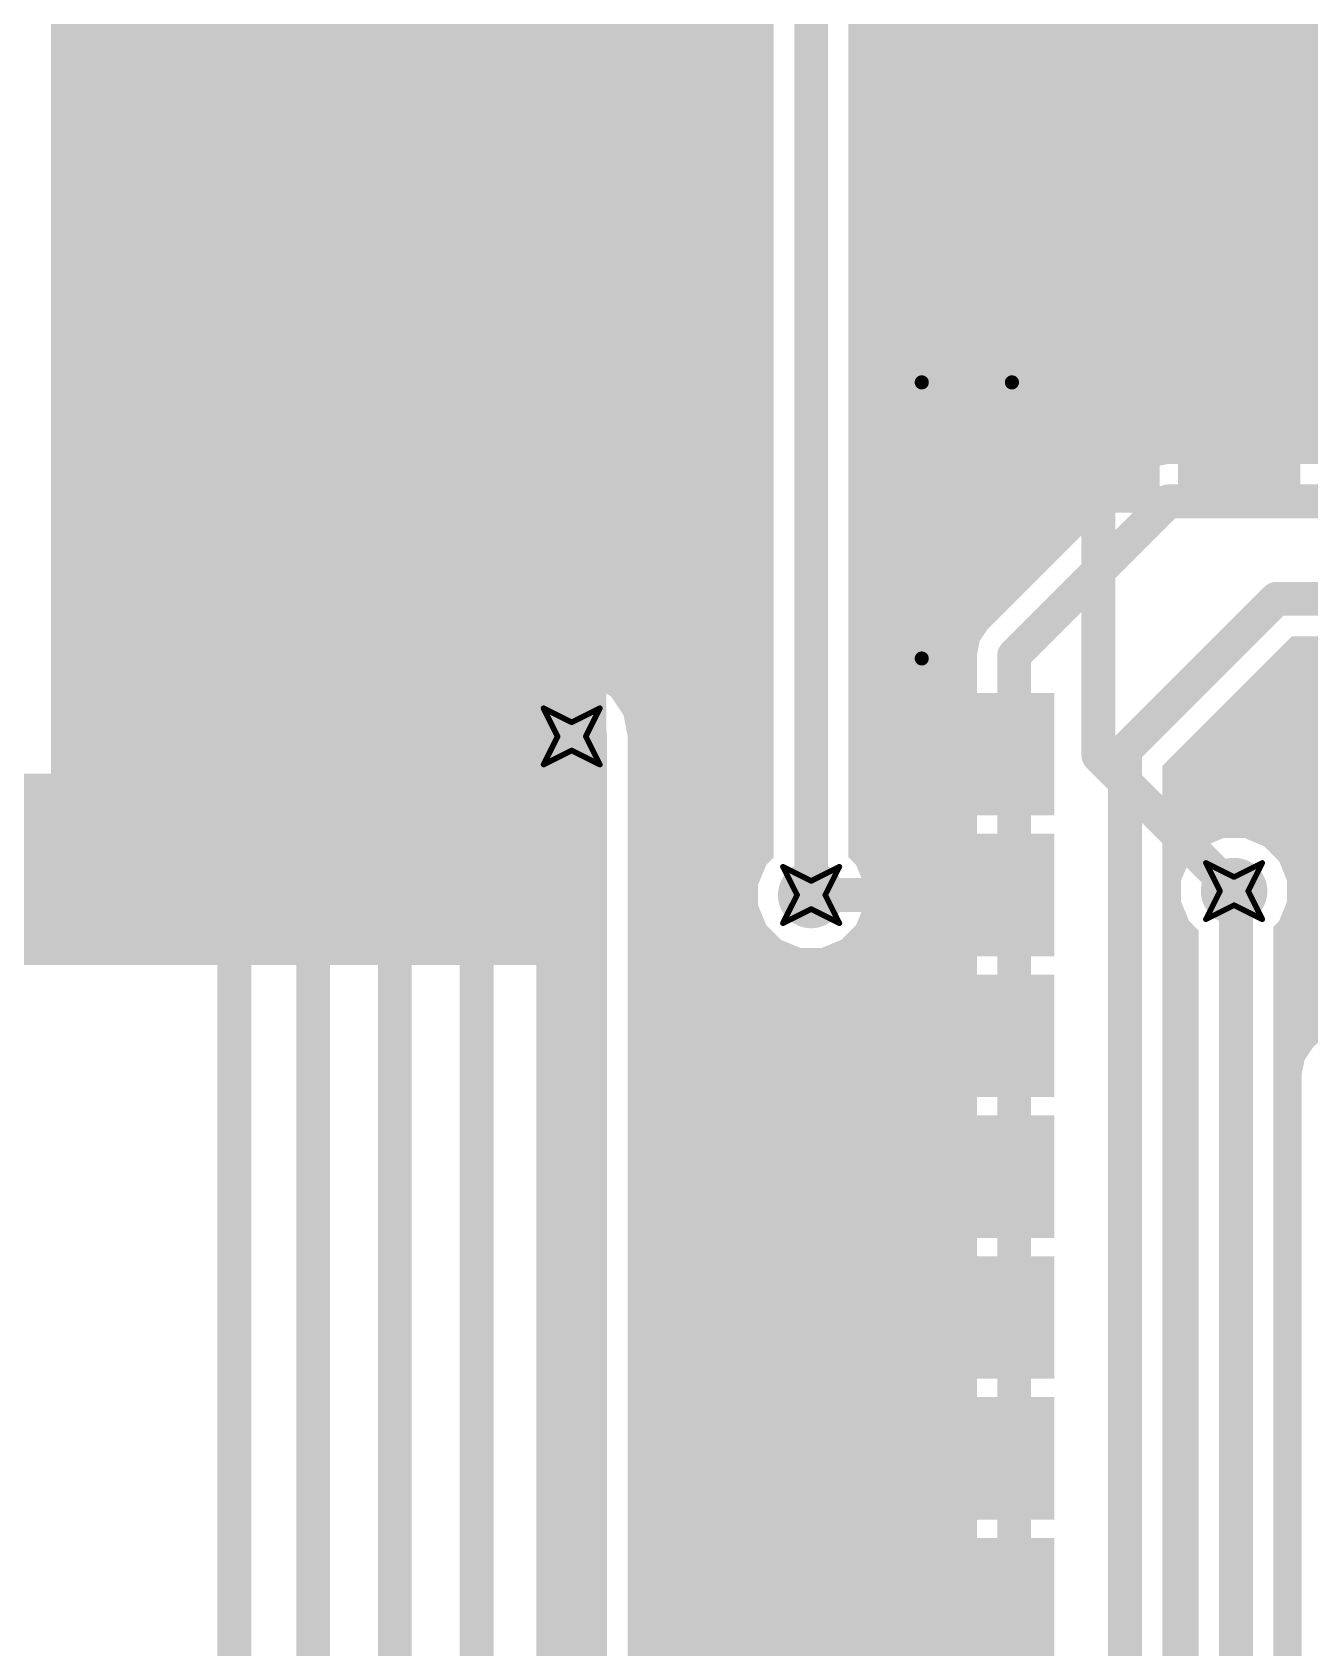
# Model space of a CAD drawing. Header units: inches. Extents: x -11 to 1110, y -7 to 455.
# Drawn here: x 670.21 to 681.73, y 17.21 to 31.78 of the extents above; entities that cross this region are included whole.
import ezdxf

# ---------------------------------------------------------------- set-up
doc = ezdxf.new("R2010")
doc.units = ezdxf.units.IN
for name, color, linetype in [('Bottom Layer', 5, 'Continuous'), ('Bottom Overlay', 54, 'Continuous'), ('Bottom Paste', 16, 'Continuous'), ('Bottom Solder', 6, 'Continuous'), ('Drill Drawing', 1, 'Continuous'), ('Top Layer', 1, 'Continuous'), ('Via Holes', 16, 'Continuous')]:
    doc.layers.add(name, color=color, linetype=linetype)

# ---------------------------------------------------------------- blocks, each defined once
blk = doc.blocks.new('38_SMD_M______B_27')
at = {"layer": 'Bottom Layer'}
for points in [[(-1.45, 9.63), (-1.45, 8.13), (-2.35, 8.13), (-2.35, 9.63)], [(-0.18, 9.63), (-0.18, 8.13), (-1.08, 8.13), (-1.08, 9.63)], [(1.09, 9.63), (1.09, 8.13), (0.19, 8.13), (0.19, 9.63)], [(2.36, 9.63), (2.36, 8.13), (1.46, 8.13), (1.46, 9.63)], [(3.63, 9.63), (3.63, 8.13), (2.73, 8.13), (2.73, 9.63)], [(4.9, 9.63), (4.9, 8.13), (4, 8.13), (4, 9.63)], [(6.17, 9.63), (6.17, 8.13), (5.27, 8.13), (5.27, 9.63)], [(8, 8.08), (9.5, 8.08), (9.5, 7.18), (8, 7.18)], [(8, 6.81), (9.5, 6.81), (9.5, 5.91), (8, 5.91)]]:
    blk.add_hatch(color=5, dxfattribs=at).paths.add_polyline_path(points)
at = {"layer": 'Bottom Paste'}
for points in [[(-1.45, 9.63), (-1.45, 8.13), (-2.35, 8.13), (-2.35, 9.63)], [(-0.18, 9.63), (-0.18, 8.13), (-1.08, 8.13), (-1.08, 9.63)], [(1.09, 9.63), (1.09, 8.13), (0.19, 8.13), (0.19, 9.63)], [(2.36, 9.63), (2.36, 8.13), (1.46, 8.13), (1.46, 9.63)], [(3.63, 9.63), (3.63, 8.13), (2.73, 8.13), (2.73, 9.63)], [(4.9, 9.63), (4.9, 8.13), (4, 8.13), (4, 9.63)], [(6.17, 9.63), (6.17, 8.13), (5.27, 8.13), (5.27, 9.63)], [(8, 8.08), (9.5, 8.08), (9.5, 7.18), (8, 7.18)], [(8, 6.81), (9.5, 6.81), (9.5, 5.91), (8, 5.91)]]:
    blk.add_hatch(color=16, dxfattribs=at).paths.add_polyline_path(points)
at = {"layer": 'Bottom Solder'}
for points in [[(-1.348, 9.732), (-1.348, 8.028), (-2.452, 8.028), (-2.452, 9.732)], [(-0.078, 9.732), (-0.078, 8.028), (-1.182, 8.028), (-1.182, 9.732)], [(1.192, 9.732), (1.192, 8.028), (0.088, 8.028), (0.088, 9.732)], [(2.462, 9.732), (2.462, 8.028), (1.358, 8.028), (1.358, 9.732)], [(3.732, 9.732), (3.732, 8.028), (2.628, 8.028), (2.628, 9.732)], [(5.002, 9.732), (5.002, 8.028), (3.898, 8.028), (3.898, 9.732)], [(6.272, 9.732), (6.272, 8.028), (5.168, 8.028), (5.168, 9.732)], [(7.898, 8.182), (9.602, 8.182), (9.602, 7.078), (7.898, 7.078)], [(7.898, 6.912), (9.602, 6.912), (9.602, 5.808), (7.898, 5.808)]]:
    blk.add_hatch(color=6, dxfattribs=at).paths.add_polyline_path(points)
at = {"layer": 'Bottom Overlay'}
for points in [[(6.583, 9.222, 0.127, 0.127, 0), (9.072, 9.222, 0.127, 0.127, 0)], [(9.072, 9.222, 0.127, 0.127, 0), (9.072, 8.409, 0.127, 0.127, 0)]]:
    blk.add_lwpolyline(points, format="xyseb", dxfattribs=at)
for points in [[(6.551, 9.222, 0.0635, 0.0635, 1), (6.614, 9.222, 0.0635, 0.0635, 1)], [(9.04, 9.222, 0.0635, 0.0635, 1), (9.104, 9.222, 0.0635, 0.0635, 1)], [(9.04, 9.222, 0.0635, 0.0635, 1), (9.104, 9.222, 0.0635, 0.0635, 1)], [(9.04, 8.409, 0.0635, 0.0635, 1), (9.104, 8.409, 0.0635, 0.0635, 1)]]:
    blk.add_lwpolyline(points, format="xyseb", close=True, dxfattribs=at)

msp = doc.modelspace()

# ---------------------------------------------------------------- hatches: boundary and pattern name
at = {"layer": 'Bottom Layer'}
msp.add_hatch(color=5, dxfattribs=at).paths.add_polyline_path([(662.302, 51.713), (662.305, 51.699), (662.305, 49.733), (675.368, 49.733), (675.383, 49.73), (675.386, 49.715), (675.386, 23.386), (675.383, 23.371), (675.368, 23.368), (658.647, 23.368), (658.647, 22.828), (658.625, 22.828), (658.625, 22.74), (658.619, 22.708), (658.619, 21.927), (658.625, 21.894), (658.625, 21.838), (658.527, 21.768), (657.2, 21.768), (657.2, 17.264), (657.197, 17.25), (657.182, 17.247), (652.391, 17.247), (652.377, 17.25), (652.374, 17.264), (652.374, 21.953), (652.377, 21.968), (652.391, 21.971), (653.872, 21.971), (653.872, 25.077), (653.876, 25.095), (670.382, 25.095), (670.382, 47.752), (662.28, 47.752), (662.28, 46.551), (662.277, 46.536), (662.262, 46.533), (659.072, 46.533), (659.057, 46.536), (659.054, 46.551), (659.054, 51.699), (659.057, 51.713), (659.072, 51.716), (662.287, 51.716)])
h = msp.add_hatch(color=5, dxfattribs=at)
edge = h.paths.add_edge_path()
edge.add_arc((675.075, 25.43), 0.3, 0, 360)
h = msp.add_hatch(color=5, dxfattribs=at)
edge = h.paths.add_edge_path()
edge.add_arc((681.047, 24.035), 0.3, 0, 360)
h = msp.add_hatch(color=5, dxfattribs=at)
edge = h.paths.add_edge_path()
edge.add_arc((677.234, 24), 0.3, 0, 360)
at = {"layer": 'Top Layer'}
msp.add_hatch(color=1, dxfattribs=at).paths.add_polyline_path([(684.793, 39.902), (684.793, 25.659), (681.755, 22.621), (681.682, 22.512), (681.656, 22.383), (681.656, 14.046), (681.588, 13.978), (681.528, 13.833), (681.401, 13.858), (681.401, 23.714), (681.452, 23.764), (681.524, 23.94), (681.524, 24.13), (681.452, 24.306), (681.317, 24.44), (681.142, 24.513), (680.952, 24.513), (680.776, 24.44), (680.642, 24.306), (680.569, 24.13), (680.569, 23.94), (680.642, 23.764), (680.728, 23.678), (680.728, 4.186), (680.659, 4.117), (680.633, 4.054), (680.496, 4.054), (680.469, 4.117), (680.401, 4.186), (680.401, 25.167), (681.567, 26.333), (682.921, 26.333), (682.989, 26.265), (683.165, 26.192), (683.355, 26.192), (683.531, 26.265), (683.665, 26.399), (683.738, 26.575), (683.738, 26.765), (683.665, 26.941), (683.531, 27.075), (683.504, 27.086), (683.529, 27.213), (683.656, 27.213), (683.939, 26.93), (683.939, 26.301), (683.694, 26.056), (682.713, 26.056), (682.645, 26.125), (682.469, 26.198), (682.279, 26.198), (682.103, 26.125), (681.969, 25.99), (681.896, 25.815), (681.896, 25.625), (681.969, 25.449), (682.103, 25.315), (682.279, 25.242), (682.469, 25.242), (682.645, 25.315), (682.713, 25.383), (683.834, 25.383), (683.963, 25.409), (684.072, 25.482), (684.514, 25.924), (684.587, 26.033), (684.613, 26.162), (684.613, 27.07), (684.587, 27.199), (684.514, 27.308), (684.034, 27.788), (683.925, 27.861), (683.796, 27.886), (680.453, 27.886), (680.324, 27.861), (680.215, 27.788), (678.826, 26.399), (678.753, 26.29), (678.728, 26.161), (678.728, 4.186), (678.659, 4.117), (678.587, 3.942), (678.587, 3.752), (678.659, 3.576), (678.794, 3.442), (678.969, 3.369), (679.159, 3.369), (679.335, 3.442), (679.469, 3.576), (679.496, 3.639), (679.633, 3.639), (679.659, 3.576), (679.794, 3.442), (679.969, 3.369), (680.159, 3.369), (680.335, 3.442), (680.469, 3.576), (680.496, 3.639), (680.633, 3.639), (680.659, 3.576), (680.794, 3.442), (680.969, 3.369), (681.159, 3.369), (681.335, 3.442), (681.403, 3.51), (681.895, 3.51), (681.92, 3.383), (681.799, 3.333), (681.664, 3.198), (681.591, 3.023), (681.591, 2.833), (681.664, 2.657), (681.667, 2.654), (681.618, 2.537), (678.11, 2.537), (677.558, 3.089), (677.558, 3.858), (677.558, 14.338), (677.52, 14.531), (677.41, 14.695), (675.58, 16.525), (675.58, 25.43), (675.542, 25.623), (675.432, 25.787), (675.269, 25.897), (675.075, 25.935), (674.882, 25.897), (674.718, 25.787), (674.681, 25.732), (674.554, 25.771), (674.554, 40.382), (674.529, 40.511), (674.456, 40.62), (671.15, 43.926), (671.061, 43.985), (671.07, 44.078), (671.082, 44.112), (674.327, 44.112), (676.897, 41.543), (676.897, 24.339), (676.829, 24.27), (676.756, 24.095), (676.756, 23.905), (676.829, 23.729), (676.963, 23.595), (677.139, 23.522), (677.329, 23.522), (677.504, 23.595), (677.639, 23.729), (677.712, 23.905), (677.712, 24.095), (677.639, 24.27), (677.57, 24.339), (677.57, 41.682), (677.545, 41.811), (677.472, 41.92), (674.705, 44.687), (674.63, 44.737), (674.668, 44.864), (679.831, 44.864)])
h = msp.add_hatch(color=1, dxfattribs=at)
edge = h.paths.add_edge_path()
edge.add_arc((675.075, 25.43), 0.3, 0, 360)
h = msp.add_hatch(color=1, dxfattribs=at)
edge = h.paths.add_edge_path()
edge.add_arc((681.047, 24.035), 0.3, 0, 360)
h = msp.add_hatch(color=1, dxfattribs=at)
edge = h.paths.add_edge_path()
edge.add_arc((677.234, 24), 0.3, 0, 360)
at = {"layer": 'Via Holes'}
h = msp.add_hatch(color=7, dxfattribs=at)
edge = h.paths.add_edge_path()
edge.add_arc((675.075, 25.43), 0.15, 0, 360)
h = msp.add_hatch(color=7, dxfattribs=at)
edge = h.paths.add_edge_path()
edge.add_arc((681.047, 24.035), 0.15, 0, 360)
h = msp.add_hatch(color=7, dxfattribs=at)
edge = h.paths.add_edge_path()
edge.add_arc((677.234, 24), 0.15, 0, 360)

# ---------------------------------------------------------------- linework, layer by layer
at = {"layer": 'Bottom Layer'}
for points in [[(681.093, 28.3, 0.559, 0.559, 0), (681.093, 37.094, 0.559, 0.559, 0)], [(679.823, 25.258, 0.305, 0.305, 0), (679.823, 28.3, 0.305, 0.305, 0)], [(679.823, 25.258, 0.305, 0.305, 0), (681.047, 24.035, 0.305, 0.305, 0)], [(677.234, 24, 0.305, 0.305, 0), (678.573, 24, 0.305, 0.305, 0)]]:
    msp.add_lwpolyline(points, format="xyseb", dxfattribs=at)
for points in [[(680.954, 28.3, 0.279, 0.279, 1), (681.233, 28.3, 0.279, 0.279, 1)], [(679.747, 28.3, 0.152, 0.152, 1), (679.9, 28.3, 0.152, 0.152, 1)], [(679.747, 25.258, 0.152, 0.152, 1), (679.9, 25.258, 0.152, 0.152, 1)], [(679.747, 25.258, 0.152, 0.152, 1), (679.9, 25.258, 0.152, 0.152, 1)], [(680.97, 24.035, 0.152, 0.152, 1), (681.123, 24.035, 0.152, 0.152, 1)], [(677.158, 24, 0.152, 0.152, 1), (677.31, 24, 0.152, 0.152, 1)], [(678.497, 24, 0.152, 0.152, 1), (678.65, 24, 0.152, 0.152, 1)]]:
    msp.add_lwpolyline(points, format="xyseb", close=True, dxfattribs=at)
at = {"layer": 'Drill Drawing'}
for points in [[(674.821, 25.684, 0.0508, 0.0508, 0), (675.075, 25.557, 0.0508, 0.0508, 0)], [(674.821, 25.684, 0.0508, 0.0508, 0), (674.948, 25.43, 0.0508, 0.0508, 0)], [(675.075, 25.557, 0.0508, 0.0508, 0), (675.329, 25.684, 0.0508, 0.0508, 0)], [(675.202, 25.43, 0.0508, 0.0508, 0), (675.329, 25.684, 0.0508, 0.0508, 0)], [(674.821, 25.176, 0.0508, 0.0508, 0), (674.948, 25.43, 0.0508, 0.0508, 0)], [(675.202, 25.43, 0.0508, 0.0508, 0), (675.329, 25.176, 0.0508, 0.0508, 0)], [(674.821, 25.176, 0.0508, 0.0508, 0), (675.075, 25.303, 0.0508, 0.0508, 0)], [(675.075, 25.303, 0.0508, 0.0508, 0), (675.329, 25.176, 0.0508, 0.0508, 0)], [(676.98, 24.254, 0.0508, 0.0508, 0), (677.234, 24.127, 0.0508, 0.0508, 0)], [(676.98, 24.254, 0.0508, 0.0508, 0), (677.107, 24, 0.0508, 0.0508, 0)], [(677.234, 24.127, 0.0508, 0.0508, 0), (677.488, 24.254, 0.0508, 0.0508, 0)], [(677.361, 24, 0.0508, 0.0508, 0), (677.488, 24.254, 0.0508, 0.0508, 0)], [(680.793, 24.289, 0.0508, 0.0508, 0), (681.047, 24.162, 0.0508, 0.0508, 0)], [(680.793, 24.289, 0.0508, 0.0508, 0), (680.92, 24.035, 0.0508, 0.0508, 0)], [(681.047, 24.162, 0.0508, 0.0508, 0), (681.301, 24.289, 0.0508, 0.0508, 0)], [(681.174, 24.035, 0.0508, 0.0508, 0), (681.301, 24.289, 0.0508, 0.0508, 0)], [(680.793, 23.781, 0.0508, 0.0508, 0), (680.92, 24.035, 0.0508, 0.0508, 0)], [(681.174, 24.035, 0.0508, 0.0508, 0), (681.301, 23.781, 0.0508, 0.0508, 0)], [(676.98, 23.746, 0.0508, 0.0508, 0), (677.107, 24, 0.0508, 0.0508, 0)], [(676.98, 23.746, 0.0508, 0.0508, 0), (677.234, 23.873, 0.0508, 0.0508, 0)], [(677.234, 23.873, 0.0508, 0.0508, 0), (677.488, 23.746, 0.0508, 0.0508, 0)], [(677.361, 24, 0.0508, 0.0508, 0), (677.488, 23.746, 0.0508, 0.0508, 0)], [(680.793, 23.781, 0.0508, 0.0508, 0), (681.047, 23.908, 0.0508, 0.0508, 0)], [(681.047, 23.908, 0.0508, 0.0508, 0), (681.301, 23.781, 0.0508, 0.0508, 0)]]:
    msp.add_lwpolyline(points, format="xyseb", dxfattribs=at)
for points in [[(674.809, 25.684, 0.0254, 0.0254, 1), (674.834, 25.684, 0.0254, 0.0254, 1)], [(674.809, 25.684, 0.0254, 0.0254, 1), (674.834, 25.684, 0.0254, 0.0254, 1)], [(675.317, 25.684, 0.0254, 0.0254, 1), (675.342, 25.684, 0.0254, 0.0254, 1)], [(675.317, 25.684, 0.0254, 0.0254, 1), (675.342, 25.684, 0.0254, 0.0254, 1)], [(675.063, 25.557, 0.0254, 0.0254, 1), (675.088, 25.557, 0.0254, 0.0254, 1)], [(675.063, 25.557, 0.0254, 0.0254, 1), (675.088, 25.557, 0.0254, 0.0254, 1)], [(674.936, 25.43, 0.0254, 0.0254, 1), (674.961, 25.43, 0.0254, 0.0254, 1)], [(674.936, 25.43, 0.0254, 0.0254, 1), (674.961, 25.43, 0.0254, 0.0254, 1)], [(675.19, 25.43, 0.0254, 0.0254, 1), (675.215, 25.43, 0.0254, 0.0254, 1)], [(675.19, 25.43, 0.0254, 0.0254, 1), (675.215, 25.43, 0.0254, 0.0254, 1)], [(674.809, 25.176, 0.0254, 0.0254, 1), (674.834, 25.176, 0.0254, 0.0254, 1)], [(674.809, 25.176, 0.0254, 0.0254, 1), (674.834, 25.176, 0.0254, 0.0254, 1)], [(675.063, 25.303, 0.0254, 0.0254, 1), (675.088, 25.303, 0.0254, 0.0254, 1)], [(675.063, 25.303, 0.0254, 0.0254, 1), (675.088, 25.303, 0.0254, 0.0254, 1)], [(675.317, 25.176, 0.0254, 0.0254, 1), (675.342, 25.176, 0.0254, 0.0254, 1)], [(675.317, 25.176, 0.0254, 0.0254, 1), (675.342, 25.176, 0.0254, 0.0254, 1)], [(676.967, 24.254, 0.0254, 0.0254, 1), (676.993, 24.254, 0.0254, 0.0254, 1)], [(676.967, 24.254, 0.0254, 0.0254, 1), (676.993, 24.254, 0.0254, 0.0254, 1)], [(677.475, 24.254, 0.0254, 0.0254, 1), (677.501, 24.254, 0.0254, 0.0254, 1)], [(677.475, 24.254, 0.0254, 0.0254, 1), (677.501, 24.254, 0.0254, 0.0254, 1)], [(680.78, 24.289, 0.0254, 0.0254, 1), (680.805, 24.289, 0.0254, 0.0254, 1)], [(680.78, 24.289, 0.0254, 0.0254, 1), (680.805, 24.289, 0.0254, 0.0254, 1)], [(681.034, 24.162, 0.0254, 0.0254, 1), (681.059, 24.162, 0.0254, 0.0254, 1)], [(681.034, 24.162, 0.0254, 0.0254, 1), (681.059, 24.162, 0.0254, 0.0254, 1)], [(681.288, 24.289, 0.0254, 0.0254, 1), (681.313, 24.289, 0.0254, 0.0254, 1)], [(681.288, 24.289, 0.0254, 0.0254, 1), (681.313, 24.289, 0.0254, 0.0254, 1)], [(677.221, 24.127, 0.0254, 0.0254, 1), (677.247, 24.127, 0.0254, 0.0254, 1)], [(677.221, 24.127, 0.0254, 0.0254, 1), (677.247, 24.127, 0.0254, 0.0254, 1)], [(680.907, 24.035, 0.0254, 0.0254, 1), (680.932, 24.035, 0.0254, 0.0254, 1)], [(680.907, 24.035, 0.0254, 0.0254, 1), (680.932, 24.035, 0.0254, 0.0254, 1)], [(681.161, 24.035, 0.0254, 0.0254, 1), (681.186, 24.035, 0.0254, 0.0254, 1)], [(681.161, 24.035, 0.0254, 0.0254, 1), (681.186, 24.035, 0.0254, 0.0254, 1)], [(677.094, 24, 0.0254, 0.0254, 1), (677.12, 24, 0.0254, 0.0254, 1)], [(677.094, 24, 0.0254, 0.0254, 1), (677.12, 24, 0.0254, 0.0254, 1)], [(677.221, 23.873, 0.0254, 0.0254, 1), (677.247, 23.873, 0.0254, 0.0254, 1)], [(677.221, 23.873, 0.0254, 0.0254, 1), (677.247, 23.873, 0.0254, 0.0254, 1)], [(677.348, 24, 0.0254, 0.0254, 1), (677.374, 24, 0.0254, 0.0254, 1)], [(677.348, 24, 0.0254, 0.0254, 1), (677.374, 24, 0.0254, 0.0254, 1)], [(681.034, 23.908, 0.0254, 0.0254, 1), (681.059, 23.908, 0.0254, 0.0254, 1)], [(681.034, 23.908, 0.0254, 0.0254, 1), (681.059, 23.908, 0.0254, 0.0254, 1)], [(676.967, 23.746, 0.0254, 0.0254, 1), (676.993, 23.746, 0.0254, 0.0254, 1)], [(676.967, 23.746, 0.0254, 0.0254, 1), (676.993, 23.746, 0.0254, 0.0254, 1)], [(677.475, 23.746, 0.0254, 0.0254, 1), (677.501, 23.746, 0.0254, 0.0254, 1)], [(677.475, 23.746, 0.0254, 0.0254, 1), (677.501, 23.746, 0.0254, 0.0254, 1)], [(680.78, 23.781, 0.0254, 0.0254, 1), (680.805, 23.781, 0.0254, 0.0254, 1)], [(680.78, 23.781, 0.0254, 0.0254, 1), (680.805, 23.781, 0.0254, 0.0254, 1)], [(681.288, 23.781, 0.0254, 0.0254, 1), (681.313, 23.781, 0.0254, 0.0254, 1)], [(681.288, 23.781, 0.0254, 0.0254, 1), (681.313, 23.781, 0.0254, 0.0254, 1)]]:
    msp.add_lwpolyline(points, format="xyseb", close=True, dxfattribs=at)
at = {"layer": 'Top Layer'}
for points in [[(677.234, 24, 0.305, 0.305, 0), (677.234, 41.682, 0.305, 0.305, 0)], [(674.218, 15.103, 0.305, 0.305, 0), (674.218, 40.382, 0.305, 0.305, 0)], [(673.481, 12.319, 0.305, 0.305, 0), (673.481, 39.998, 0.305, 0.305, 0)], [(672.744, 7.112, 0.305, 0.305, 0), (672.744, 39.534, 0.305, 0.305, 0)], [(672.033, 14.777, 0.305, 0.305, 0), (672.033, 39.138, 0.305, 0.305, 0)], [(679.064, 26.161, 0.305, 0.305, 0), (680.453, 27.55, 0.305, 0.305, 0)], [(680.453, 27.55, 0.305, 0.305, 0), (683.796, 27.55, 0.305, 0.305, 0)], [(680.064, 25.307, 0.305, 0.305, 0), (681.428, 26.67, 0.305, 0.305, 0)], [(681.428, 26.67, 0.305, 0.305, 0), (683.26, 26.67, 0.305, 0.305, 0)], [(679.064, 3.847, 0.305, 0.305, 0), (679.064, 26.161, 0.305, 0.305, 0)], [(675.075, 16.316, 0.635, 0.635, 0), (675.075, 25.43, 0.635, 0.635, 0)], [(680.064, 3.847, 0.305, 0.305, 0), (680.064, 25.307, 0.305, 0.305, 0)], [(681.064, 3.847, 0.305, 0.305, 0), (681.064, 24.017, 0.305, 0.305, 0)]]:
    msp.add_lwpolyline(points, format="xyseb", dxfattribs=at)
for points in [[(680.377, 27.55, 0.152, 0.152, 1), (680.529, 27.55, 0.152, 0.152, 1)], [(680.377, 27.55, 0.152, 0.152, 1), (680.529, 27.55, 0.152, 0.152, 1)], [(681.351, 26.67, 0.152, 0.152, 1), (681.504, 26.67, 0.152, 0.152, 1)], [(681.351, 26.67, 0.152, 0.152, 1), (681.504, 26.67, 0.152, 0.152, 1)], [(678.988, 26.161, 0.152, 0.152, 1), (679.141, 26.161, 0.152, 0.152, 1)], [(678.988, 26.161, 0.152, 0.152, 1), (679.141, 26.161, 0.152, 0.152, 1)], [(674.917, 25.43, 0.318, 0.318, 1), (675.234, 25.43, 0.318, 0.318, 1)], [(679.988, 25.307, 0.152, 0.152, 1), (680.141, 25.307, 0.152, 0.152, 1)], [(679.988, 25.307, 0.152, 0.152, 1), (680.141, 25.307, 0.152, 0.152, 1)], [(677.158, 24, 0.152, 0.152, 1), (677.31, 24, 0.152, 0.152, 1)], [(680.988, 24.017, 0.152, 0.152, 1), (681.141, 24.017, 0.152, 0.152, 1)]]:
    msp.add_lwpolyline(points, format="xyseb", close=True, dxfattribs=at)

# ---------------------------------------------------------------- block references
at = {"rotation": 90}
msp.add_blockref('38_SMD_M______B_27', (687.453, 19.55), dxfattribs=at)

doc.saveas('drawing.dxf')
